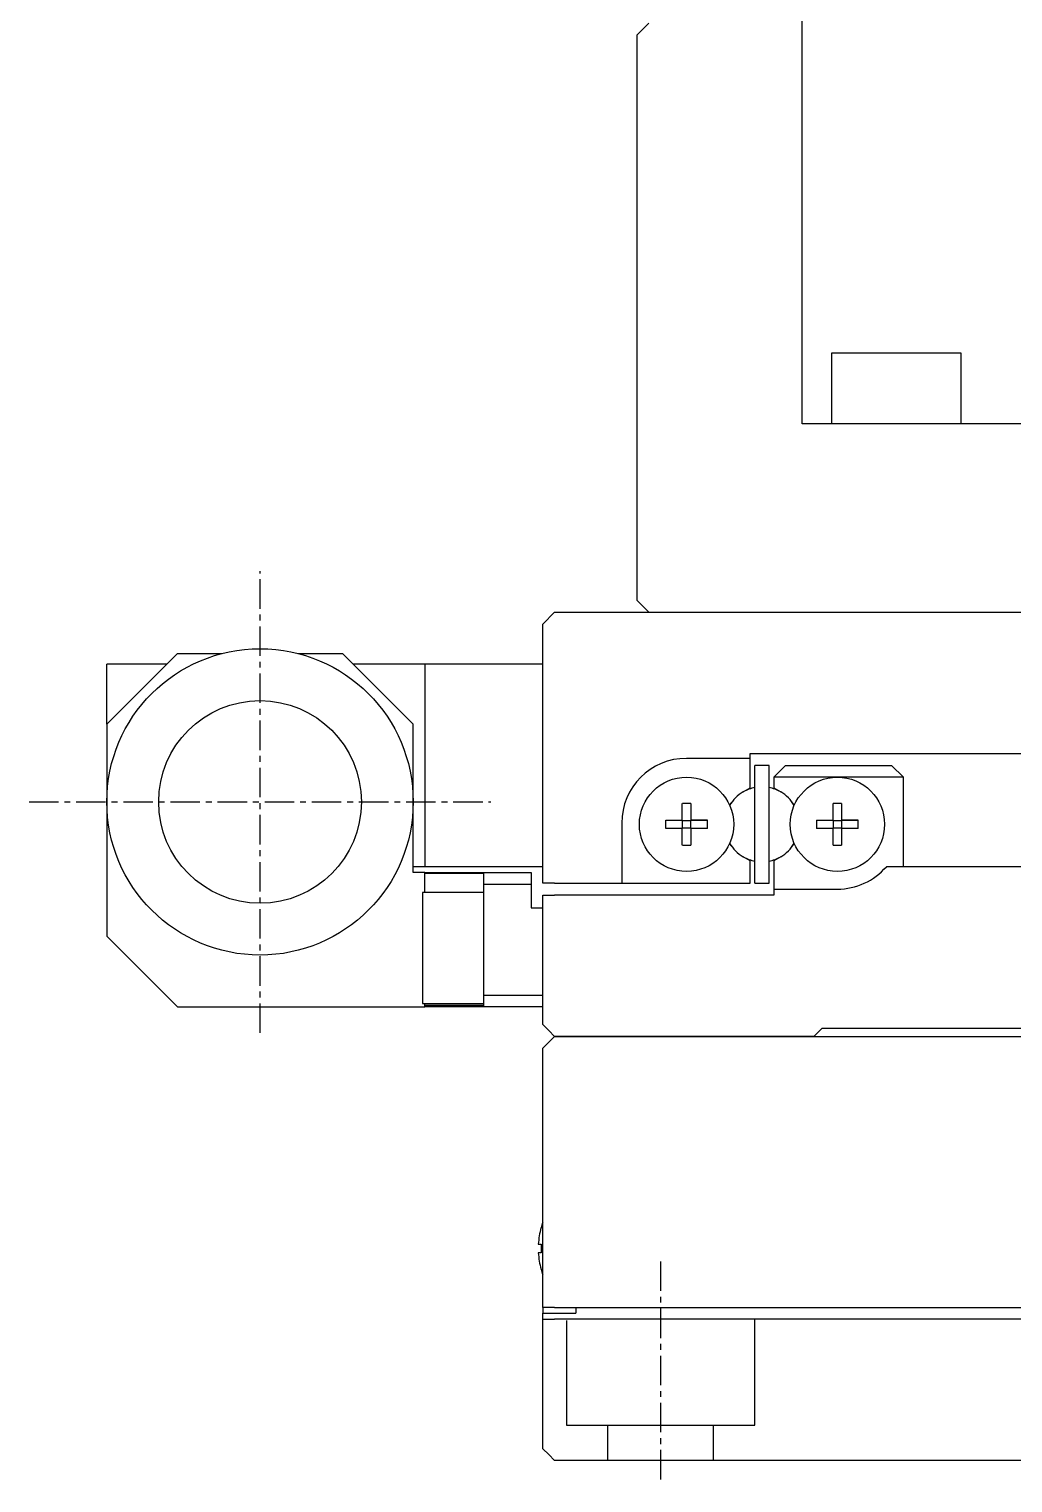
# Model space of a CAD drawing. Extents: x 570 to 820, y 66 to 265.
# Drawn here: x 715.3 to 757.1, y 114.2 to 175.9 of the extents above; entities that cross this region are included whole.
import ezdxf

# ---------------------------------------------------------------- set-up
doc = ezdxf.new("R2010")
doc.units = 0
doc.linetypes.add('CENTER', pattern=[2, 1.25, -0.25, 0.25, -0.25])
doc.layers.get('0').update_dxf_attribs({"linetype": 'CONTINUOUS'})
doc.layers.add('CENTER', color=1, linetype='CENTER')

msp = doc.modelspace()

# ---------------------------------------------------------------- linework, layer by layer
at = {"color": 7, "linetype": 'CONTINUOUS'}
for p, q in [((748.132, 159.153), (748.132, 245.065)), ((741.132, 175.653), (741.632, 176.153)), ((741.132, 151.653), (741.132, 175.653)), ((749.382, 162.153), (749.382, 159.153)), ((752.132, 162.153), (749.382, 162.153)), ((754.882, 162.153), (752.132, 162.153)), ((754.882, 159.153), (754.882, 162.153)), ((795.534, 159.153), (748.132, 159.153)), ((741.632, 151.153), (741.132, 151.653)), ((737.132, 150.653), (737.632, 151.153)), ((737.132, 139.653), (737.132, 150.653)), ((737.632, 151.153), (806.632, 151.153)), ((737.632, 151.153), (737.632, 151.153)), ((741.632, 151.153), (795.632, 151.153)), ((721.632, 149.403), (718.632, 146.403)), ((721.632, 149.403), (723.532, 149.403)), ((726.732, 149.403), (728.632, 149.403)), ((731.632, 146.403), (728.632, 149.403)), ((718.632, 146.403), (718.632, 148.953)), ((721.182, 148.953), (718.632, 148.953)), ((732.132, 148.953), (729.082, 148.953)), ((737.132, 148.953), (732.132, 148.953)), ((732.132, 148.953), (732.132, 140.353)), ((718.632, 146.403), (718.632, 143.103)), ((731.632, 143.103), (731.632, 146.403)), ((745.932, 144.953), (745.932, 145.153)), ((745.932, 145.153), (759.332, 145.153)), ((745.932, 144.953), (743.232, 144.953)), ((745.932, 143.697), (745.932, 144.953)), ((746.732, 144.653), (746.132, 144.653)), ((746.132, 139.653), (746.132, 144.653)), ((746.732, 139.653), (746.732, 144.653)), ((746.932, 144.153), (747.432, 144.653)), ((747.432, 144.653), (751.932, 144.653)), ((751.932, 144.653), (752.432, 144.153)), ((746.932, 144.153), (746.932, 143.697)), ((749.632, 144.153), (746.932, 144.153)), ((752.432, 144.153), (749.632, 144.153)), ((752.432, 140.353), (752.432, 144.153)), ((745.639, 143.527), (745.932, 143.697)), ((746.932, 143.697), (747.226, 143.527)), ((718.632, 143.103), (718.632, 137.403)), ((731.632, 140.103), (731.632, 143.103)), ((743.052, 142.333), (743.052, 143.039)), ((743.412, 143.039), (743.412, 142.333)), ((749.452, 142.333), (749.452, 143.039)), ((749.812, 143.039), (749.812, 142.333)), ((740.482, 142.203), (740.482, 139.653)), ((742.346, 142.333), (743.052, 142.333)), ((742.346, 142.333), (743.052, 142.333)), ((743.052, 141.973), (742.346, 141.973)), ((743.063, 142.322), (743.052, 142.333)), ((743.063, 141.983), (743.052, 141.973)), ((743.052, 141.266), (743.052, 141.973)), ((743.063, 141.983), (743.063, 142.322)), ((743.063, 142.322), (743.402, 142.322)), ((743.402, 141.983), (743.063, 141.983)), ((743.402, 142.322), (743.412, 142.333)), ((743.402, 142.322), (743.402, 141.983)), ((743.402, 141.983), (743.412, 141.973)), ((743.412, 142.333), (744.119, 142.333)), ((744.119, 142.333), (743.412, 142.333)), ((743.412, 141.973), (743.412, 141.266)), ((744.119, 141.973), (743.412, 141.973)), ((748.746, 142.333), (749.452, 142.333)), ((748.746, 142.333), (749.452, 142.333)), ((749.452, 141.973), (748.746, 141.973)), ((749.463, 142.322), (749.452, 142.333)), ((749.463, 141.983), (749.452, 141.973)), ((749.452, 141.266), (749.452, 141.973)), ((749.463, 141.983), (749.463, 142.322)), ((749.463, 142.322), (749.802, 142.322)), ((749.802, 141.983), (749.463, 141.983)), ((749.802, 142.322), (749.812, 142.333)), ((749.802, 142.322), (749.802, 141.983)), ((749.802, 141.983), (749.812, 141.973)), ((749.812, 142.333), (750.519, 142.333)), ((750.519, 142.333), (749.812, 142.333)), ((749.812, 141.973), (749.812, 141.266)), ((750.519, 141.973), (749.812, 141.973)), ((745.932, 140.608), (745.639, 140.778)), ((747.226, 140.778), (746.932, 140.608)), ((732.132, 140.353), (731.632, 140.353)), ((732.132, 140.103), (731.632, 140.103)), ((737.132, 140.353), (732.132, 140.353)), ((732.132, 140.062), (732.132, 140.103)), ((732.132, 140.103), (734.632, 140.103)), ((732.132, 139.253), (732.132, 140.062)), ((734.632, 140.062), (732.132, 140.062)), ((734.632, 140.103), (736.632, 140.103)), ((734.632, 139.603), (734.632, 140.103)), ((736.632, 140.103), (736.632, 139.603)), ((745.932, 139.653), (745.932, 140.608)), ((746.932, 140.608), (746.932, 139.403)), ((759.457, 140.353), (751.711, 140.353)), ((736.632, 139.603), (734.632, 139.603)), ((734.632, 134.903), (734.632, 139.603)), ((736.632, 139.603), (736.632, 138.603)), ((737.632, 139.653), (737.132, 139.653)), ((737.632, 139.653), (740.482, 139.653)), ((740.482, 139.653), (745.932, 139.653)), ((746.132, 139.653), (746.732, 139.653)), ((732.032, 139.253), (732.032, 134.553)), ((734.632, 139.253), (732.032, 139.253)), ((737.132, 139.153), (737.632, 139.153)), ((737.132, 133.653), (737.132, 139.153)), ((746.932, 139.153), (737.632, 139.153)), ((746.932, 139.403), (746.932, 139.153)), ((746.932, 139.403), (749.632, 139.403)), ((736.632, 138.603), (737.132, 138.603)), ((718.632, 137.403), (721.632, 134.403)), ((732.032, 134.553), (734.632, 134.553)), ((732.132, 134.472), (732.132, 134.553)), ((734.632, 134.903), (737.132, 134.903)), ((734.632, 134.403), (734.632, 134.903)), ((721.632, 134.403), (732.132, 134.403)), ((732.132, 134.403), (732.132, 134.472)), ((732.132, 134.472), (734.632, 134.472)), ((734.632, 134.403), (732.132, 134.403)), ((737.132, 134.403), (734.632, 134.403)), ((737.382, 133.403), (737.132, 133.653)), ((737.382, 133.403), (737.632, 133.153)), ((748.632, 133.153), (748.982, 133.503)), ((748.982, 133.503), (759.232, 133.503)), ((737.132, 132.653), (737.382, 132.903)), ((737.632, 133.153), (737.382, 132.903)), ((748.432, 133.153), (737.632, 133.153)), ((737.632, 133.153), (748.432, 133.153)), ((748.632, 133.153), (748.432, 133.153)), ((748.432, 133.153), (748.632, 133.153)), ((748.632, 133.153), (795.632, 133.153)), ((737.132, 130.453), (737.132, 132.653)), ((737.132, 121.653), (737.132, 130.453)), ((737.058, 125.041), (737.063, 125.039)), ((736.942, 124.333), (737.063, 124.333)), ((737.063, 123.973), (736.942, 123.973)), ((737.063, 123.266), (737.058, 123.264)), ((737.632, 121.653), (737.132, 121.653)), ((737.132, 121.653), (737.132, 121.403)), ((737.632, 121.653), (769.182, 121.653)), ((738.532, 121.653), (738.532, 121.403)), ((737.132, 121.403), (738.532, 121.403)), ((737.132, 121.153), (737.132, 121.403)), ((737.132, 121.153), (737.632, 121.153)), ((737.132, 120.453), (737.132, 121.153)), ((769.132, 121.153), (737.632, 121.153)), ((737.132, 115.653), (737.132, 120.453)), ((737.382, 115.403), (737.132, 115.653)), ((737.632, 115.153), (737.382, 115.403)), ((806.632, 115.153), (737.632, 115.153))]:
    msp.add_line(p, q, dxfattribs=at)
at = {"color": 3, "linetype": 'CONTINUOUS'}
for p, q in [((738.132, 121.102), (738.132, 116.653)), ((746.132, 116.653), (746.132, 121.153)), ((738.132, 116.653), (746.132, 116.653)), ((739.882, 116.653), (739.882, 115.153)), ((744.382, 115.153), (744.382, 116.653))]:
    msp.add_line(p, q, dxfattribs=at)
at = {"color": 7, "linetype": 'CONTINUOUS'}
for points in [[(743.413, 143.039, 0), (743.409, 143.039, 0), (743.407, 143.039, 0), (743.403, 143.039, 0), (743.401, 143.039, 0), (743.399, 143.039, 0), (743.395, 143.039, 0), (743.393, 143.039, 0), (743.389, 143.039, 0), (743.387, 143.039, 0), (743.385, 143.039, 0), (743.381, 143.039, 0), (743.379, 143.039, 0), (743.375, 143.039, 0), (743.373, 143.039, 0), (743.371, 143.039, 0), (743.367, 143.039, 0), (743.365, 143.039, 0), (743.361, 143.039, 0), (743.359, 143.039, 0), (743.357, 143.039, 0), (743.353, 143.039, 0), (743.351, 143.039, 0), (743.347, 143.039, 0), (743.345, 143.039, 0), (743.343, 143.039, 0), (743.339, 143.039, 0), (743.337, 143.039, 0), (743.333, 143.039, 0), (743.331, 143.041, 0), (743.327, 143.041, 0), (743.325, 143.041, 0), (743.323, 143.041, 0), (743.319, 143.041, 0), (743.317, 143.041, 0), (743.313, 143.041, 0), (743.311, 143.041, 0), (743.309, 143.041, 0), (743.305, 143.041, 0), (743.303, 143.041, 0), (743.299, 143.041, 0), (743.297, 143.041, 0), (743.295, 143.041, 0), (743.291, 143.041, 0), (743.289, 143.041, 0), (743.285, 143.041, 0), (743.283, 143.041, 0), (743.281, 143.041, 0), (743.277, 143.041, 0), (743.275, 143.041, 0), (743.271, 143.041, 0), (743.269, 143.041, 0), (743.267, 143.041, 0), (743.263, 143.041, 0), (743.261, 143.041, 0), (743.257, 143.041, 0), (743.255, 143.041, 0), (743.251, 143.041, 0), (743.249, 143.041, 0), (743.247, 143.041, 0), (743.243, 143.041, 0), (743.241, 143.041, 0), (743.237, 143.041, 0), (743.235, 143.041, 0), (743.233, 143.041, 0), (743.229, 143.041, 0), (743.227, 143.041, 0), (743.223, 143.041, 0), (743.221, 143.041, 0), (743.219, 143.041, 0), (743.215, 143.041, 0), (743.213, 143.041, 0), (743.209, 143.041, 0), (743.207, 143.041, 0), (743.205, 143.041, 0), (743.201, 143.041, 0), (743.199, 143.041, 0), (743.195, 143.041, 0), (743.193, 143.041, 0), (743.191, 143.041, 0), (743.187, 143.041, 0), (743.185, 143.041, 0), (743.181, 143.041, 0), (743.179, 143.041, 0), (743.175, 143.041, 0), (743.173, 143.041, 0), (743.171, 143.041, 0), (743.167, 143.041, 0), (743.165, 143.041, 0), (743.161, 143.041, 0), (743.159, 143.041, 0), (743.157, 143.041, 0), (743.153, 143.041, 0), (743.151, 143.041, 0), (743.147, 143.041, 0), (743.145, 143.041, 0), (743.143, 143.041, 0), (743.139, 143.041, 0), (743.137, 143.041, 0), (743.133, 143.041, 0), (743.131, 143.039, 0), (743.129, 143.039, 0), (743.125, 143.039, 0), (743.123, 143.039, 0), (743.119, 143.039, 0), (743.117, 143.039, 0), (743.115, 143.039, 0), (743.111, 143.039, 0), (743.109, 143.039, 0), (743.105, 143.039, 0), (743.103, 143.039, 0), (743.101, 143.039, 0), (743.097, 143.039, 0), (743.095, 143.039, 0), (743.091, 143.039, 0), (743.089, 143.039, 0), (743.085, 143.039, 0), (743.083, 143.039, 0), (743.081, 143.039, 0), (743.077, 143.039, 0), (743.075, 143.039, 0), (743.071, 143.039, 0), (743.069, 143.039, 0), (743.067, 143.039, 0), (743.063, 143.039, 0), (743.061, 143.039, 0), (743.057, 143.039, 0), (743.055, 143.039, 0), (743.053, 143.039, 0)], [(749.813, 143.039, 0), (749.809, 143.039, 0), (749.807, 143.039, 0), (749.803, 143.039, 0), (749.801, 143.039, 0), (749.799, 143.039, 0), (749.795, 143.039, 0), (749.793, 143.039, 0), (749.789, 143.039, 0), (749.787, 143.039, 0), (749.785, 143.039, 0), (749.781, 143.039, 0), (749.779, 143.039, 0), (749.775, 143.039, 0), (749.773, 143.039, 0), (749.771, 143.039, 0), (749.767, 143.039, 0), (749.765, 143.039, 0), (749.761, 143.039, 0), (749.759, 143.039, 0), (749.757, 143.039, 0), (749.753, 143.039, 0), (749.751, 143.039, 0), (749.747, 143.039, 0), (749.745, 143.039, 0), (749.743, 143.039, 0), (749.739, 143.039, 0), (749.737, 143.039, 0), (749.733, 143.039, 0), (749.731, 143.041, 0), (749.727, 143.041, 0), (749.725, 143.041, 0), (749.723, 143.041, 0), (749.719, 143.041, 0), (749.717, 143.041, 0), (749.713, 143.041, 0), (749.711, 143.041, 0), (749.709, 143.041, 0), (749.705, 143.041, 0), (749.703, 143.041, 0), (749.699, 143.041, 0), (749.697, 143.041, 0), (749.695, 143.041, 0), (749.691, 143.041, 0), (749.689, 143.041, 0), (749.685, 143.041, 0), (749.683, 143.041, 0), (749.681, 143.041, 0), (749.677, 143.041, 0), (749.675, 143.041, 0), (749.671, 143.041, 0), (749.669, 143.041, 0), (749.667, 143.041, 0), (749.663, 143.041, 0), (749.661, 143.041, 0), (749.657, 143.041, 0), (749.655, 143.041, 0), (749.651, 143.041, 0), (749.649, 143.041, 0), (749.647, 143.041, 0), (749.643, 143.041, 0), (749.641, 143.041, 0), (749.637, 143.041, 0), (749.635, 143.041, 0), (749.633, 143.041, 0), (749.629, 143.041, 0), (749.627, 143.041, 0), (749.623, 143.041, 0), (749.621, 143.041, 0), (749.619, 143.041, 0), (749.615, 143.041, 0), (749.613, 143.041, 0), (749.609, 143.041, 0), (749.607, 143.041, 0), (749.605, 143.041, 0), (749.601, 143.041, 0), (749.599, 143.041, 0), (749.595, 143.041, 0), (749.593, 143.041, 0), (749.591, 143.041, 0), (749.587, 143.041, 0), (749.585, 143.041, 0), (749.581, 143.041, 0), (749.579, 143.041, 0), (749.575, 143.041, 0), (749.573, 143.041, 0), (749.571, 143.041, 0), (749.567, 143.041, 0), (749.565, 143.041, 0), (749.561, 143.041, 0), (749.559, 143.041, 0), (749.557, 143.041, 0), (749.553, 143.041, 0), (749.551, 143.041, 0), (749.547, 143.041, 0), (749.545, 143.041, 0), (749.543, 143.041, 0), (749.539, 143.041, 0), (749.537, 143.041, 0), (749.533, 143.041, 0), (749.531, 143.039, 0), (749.529, 143.039, 0), (749.525, 143.039, 0), (749.523, 143.039, 0), (749.519, 143.039, 0), (749.517, 143.039, 0), (749.515, 143.039, 0), (749.511, 143.039, 0), (749.509, 143.039, 0), (749.505, 143.039, 0), (749.503, 143.039, 0), (749.501, 143.039, 0), (749.497, 143.039, 0), (749.495, 143.039, 0), (749.491, 143.039, 0), (749.489, 143.039, 0), (749.485, 143.039, 0), (749.483, 143.039, 0), (749.481, 143.039, 0), (749.477, 143.039, 0), (749.475, 143.039, 0), (749.471, 143.039, 0), (749.469, 143.039, 0), (749.467, 143.039, 0), (749.463, 143.039, 0), (749.461, 143.039, 0), (749.457, 143.039, 0), (749.455, 143.039, 0), (749.453, 143.039, 0)], [(742.345, 142.333, 0), (742.345, 142.329, 0), (742.345, 142.327, 0), (742.345, 142.323, 0), (742.345, 142.321, 0), (742.345, 142.319, 0), (742.345, 142.315, 0), (742.345, 142.313, 0), (742.345, 142.309, 0), (742.345, 142.307, 0), (742.345, 142.303, 0), (742.345, 142.301, 0), (742.345, 142.299, 0), (742.345, 142.295, 0), (742.345, 142.293, 0), (742.345, 142.289, 0), (742.345, 142.287, 0), (742.345, 142.285, 0), (742.345, 142.281, 0), (742.345, 142.279, 0), (742.345, 142.275, 0), (742.345, 142.273, 0), (742.345, 142.271, 0), (742.345, 142.267, 0), (742.345, 142.265, 0), (742.345, 142.261, 0), (742.345, 142.259, 0), (742.345, 142.257, 0), (742.345, 142.253, 0), (742.345, 142.251, 0), (742.345, 142.247, 0), (742.345, 142.245, 0), (742.345, 142.243, 0), (742.345, 142.239, 0), (742.345, 142.237, 0), (742.345, 142.233, 0), (742.345, 142.231, 0), (742.345, 142.229, 0), (742.345, 142.225, 0), (742.345, 142.223, 0), (742.343, 142.219, 0), (742.343, 142.217, 0), (742.343, 142.215, 0), (742.343, 142.211, 0), (742.343, 142.209, 0), (742.343, 142.205, 0), (742.343, 142.203, 0), (742.343, 142.199, 0), (742.343, 142.197, 0), (742.343, 142.195, 0), (742.343, 142.191, 0), (742.343, 142.189, 0), (742.343, 142.185, 0), (742.343, 142.183, 0), (742.343, 142.181, 0), (742.343, 142.177, 0), (742.343, 142.175, 0), (742.343, 142.171, 0), (742.343, 142.169, 0), (742.343, 142.167, 0), (742.343, 142.163, 0), (742.343, 142.161, 0), (742.343, 142.157, 0), (742.343, 142.155, 0), (742.343, 142.153, 0), (742.343, 142.149, 0), (742.343, 142.147, 0), (742.343, 142.143, 0), (742.343, 142.141, 0), (742.343, 142.139, 0), (742.343, 142.135, 0), (742.343, 142.133, 0), (742.343, 142.129, 0), (742.343, 142.127, 0), (742.343, 142.123, 0), (742.343, 142.121, 0), (742.343, 142.119, 0), (742.343, 142.115, 0), (742.343, 142.113, 0), (742.343, 142.109, 0), (742.343, 142.107, 0), (742.343, 142.105, 0), (742.343, 142.101, 0), (742.343, 142.099, 0), (742.343, 142.095, 0), (742.343, 142.093, 0), (742.343, 142.091, 0), (742.343, 142.087, 0), (742.343, 142.085, 0), (742.345, 142.081, 0), (742.345, 142.079, 0), (742.345, 142.077, 0), (742.345, 142.073, 0), (742.345, 142.071, 0), (742.345, 142.067, 0), (742.345, 142.065, 0), (742.345, 142.063, 0), (742.345, 142.059, 0), (742.345, 142.057, 0), (742.345, 142.053, 0), (742.345, 142.051, 0), (742.345, 142.047, 0), (742.345, 142.045, 0), (742.345, 142.043, 0), (742.345, 142.039, 0), (742.345, 142.037, 0), (742.345, 142.033, 0), (742.345, 142.031, 0), (742.345, 142.029, 0), (742.345, 142.025, 0), (742.345, 142.023, 0), (742.345, 142.019, 0), (742.345, 142.017, 0), (742.345, 142.015, 0), (742.345, 142.011, 0), (742.345, 142.009, 0), (742.345, 142.005, 0), (742.345, 142.003, 0), (742.345, 142.001, 0), (742.345, 141.997, 0), (742.345, 141.995, 0), (742.345, 141.991, 0), (742.345, 141.989, 0), (742.345, 141.987, 0), (742.345, 141.983, 0), (742.345, 141.981, 0), (742.345, 141.977, 0), (742.345, 141.975, 0), (742.345, 141.973, 0)], [(744.119, 141.973, 0), (744.119, 141.975, 0), (744.119, 141.977, 0), (744.119, 141.981, 0), (744.119, 141.983, 0), (744.119, 141.987, 0), (744.119, 141.989, 0), (744.119, 141.991, 0), (744.119, 141.995, 0), (744.119, 141.997, 0), (744.119, 142.001, 0), (744.119, 142.003, 0), (744.119, 142.005, 0), (744.119, 142.009, 0), (744.119, 142.011, 0), (744.119, 142.015, 0), (744.119, 142.017, 0), (744.119, 142.019, 0), (744.119, 142.023, 0), (744.119, 142.025, 0), (744.119, 142.029, 0), (744.119, 142.031, 0), (744.119, 142.033, 0), (744.119, 142.037, 0), (744.121, 142.039, 0), (744.121, 142.043, 0), (744.121, 142.045, 0), (744.121, 142.047, 0), (744.121, 142.051, 0), (744.121, 142.053, 0), (744.121, 142.057, 0), (744.121, 142.059, 0), (744.121, 142.063, 0), (744.121, 142.065, 0), (744.121, 142.067, 0), (744.121, 142.071, 0), (744.121, 142.073, 0), (744.121, 142.077, 0), (744.121, 142.079, 0), (744.121, 142.081, 0), (744.121, 142.085, 0), (744.121, 142.087, 0), (744.121, 142.091, 0), (744.121, 142.093, 0), (744.121, 142.095, 0), (744.121, 142.099, 0), (744.121, 142.101, 0), (744.121, 142.105, 0), (744.121, 142.107, 0), (744.121, 142.109, 0), (744.121, 142.113, 0), (744.121, 142.115, 0), (744.121, 142.119, 0), (744.121, 142.121, 0), (744.121, 142.123, 0), (744.121, 142.127, 0), (744.121, 142.129, 0), (744.121, 142.133, 0), (744.121, 142.135, 0), (744.121, 142.139, 0), (744.121, 142.141, 0), (744.121, 142.143, 0), (744.121, 142.147, 0), (744.121, 142.149, 0), (744.121, 142.153, 0), (744.121, 142.155, 0), (744.121, 142.157, 0), (744.121, 142.161, 0), (744.121, 142.163, 0), (744.121, 142.167, 0), (744.121, 142.169, 0), (744.121, 142.171, 0), (744.121, 142.175, 0), (744.121, 142.177, 0), (744.121, 142.181, 0), (744.121, 142.183, 0), (744.121, 142.185, 0), (744.121, 142.189, 0), (744.121, 142.191, 0), (744.121, 142.195, 0), (744.121, 142.197, 0), (744.121, 142.199, 0), (744.121, 142.203, 0), (744.121, 142.205, 0), (744.121, 142.209, 0), (744.121, 142.211, 0), (744.121, 142.215, 0), (744.121, 142.217, 0), (744.121, 142.219, 0), (744.121, 142.223, 0), (744.121, 142.225, 0), (744.121, 142.229, 0), (744.121, 142.231, 0), (744.121, 142.233, 0), (744.121, 142.237, 0), (744.121, 142.239, 0), (744.121, 142.243, 0), (744.121, 142.245, 0), (744.121, 142.247, 0), (744.121, 142.251, 0), (744.121, 142.253, 0), (744.121, 142.257, 0), (744.121, 142.259, 0), (744.121, 142.261, 0), (744.121, 142.265, 0), (744.119, 142.267, 0), (744.119, 142.271, 0), (744.119, 142.273, 0), (744.119, 142.275, 0), (744.119, 142.279, 0), (744.119, 142.281, 0), (744.119, 142.285, 0), (744.119, 142.287, 0), (744.119, 142.289, 0), (744.119, 142.293, 0), (744.119, 142.295, 0), (744.119, 142.299, 0), (744.119, 142.301, 0), (744.119, 142.303, 0), (744.119, 142.307, 0), (744.119, 142.309, 0), (744.119, 142.313, 0), (744.119, 142.315, 0), (744.119, 142.319, 0), (744.119, 142.321, 0), (744.119, 142.323, 0), (744.119, 142.327, 0), (744.119, 142.329, 0), (744.119, 142.333, 0)], [(748.745, 142.333, 0), (748.745, 142.329, 0), (748.745, 142.327, 0), (748.745, 142.323, 0), (748.745, 142.321, 0), (748.745, 142.319, 0), (748.745, 142.315, 0), (748.745, 142.313, 0), (748.745, 142.309, 0), (748.745, 142.307, 0), (748.745, 142.303, 0), (748.745, 142.301, 0), (748.745, 142.299, 0), (748.745, 142.295, 0), (748.745, 142.293, 0), (748.745, 142.289, 0), (748.745, 142.287, 0), (748.745, 142.285, 0), (748.745, 142.281, 0), (748.745, 142.279, 0), (748.745, 142.275, 0), (748.745, 142.273, 0), (748.745, 142.271, 0), (748.745, 142.267, 0), (748.745, 142.265, 0), (748.745, 142.261, 0), (748.745, 142.259, 0), (748.745, 142.257, 0), (748.745, 142.253, 0), (748.745, 142.251, 0), (748.745, 142.247, 0), (748.745, 142.245, 0), (748.745, 142.243, 0), (748.745, 142.239, 0), (748.745, 142.237, 0), (748.745, 142.233, 0), (748.745, 142.231, 0), (748.745, 142.229, 0), (748.745, 142.225, 0), (748.745, 142.223, 0), (748.743, 142.219, 0), (748.743, 142.217, 0), (748.743, 142.215, 0), (748.743, 142.211, 0), (748.743, 142.209, 0), (748.743, 142.205, 0), (748.743, 142.203, 0), (748.743, 142.199, 0), (748.743, 142.197, 0), (748.743, 142.195, 0), (748.743, 142.191, 0), (748.743, 142.189, 0), (748.743, 142.185, 0), (748.743, 142.183, 0), (748.743, 142.181, 0), (748.743, 142.177, 0), (748.743, 142.175, 0), (748.743, 142.171, 0), (748.743, 142.169, 0), (748.743, 142.167, 0), (748.743, 142.163, 0), (748.743, 142.161, 0), (748.743, 142.157, 0), (748.743, 142.155, 0), (748.743, 142.153, 0), (748.743, 142.149, 0), (748.743, 142.147, 0), (748.743, 142.143, 0), (748.743, 142.141, 0), (748.743, 142.139, 0), (748.743, 142.135, 0), (748.743, 142.133, 0), (748.743, 142.129, 0), (748.743, 142.127, 0), (748.743, 142.123, 0), (748.743, 142.121, 0), (748.743, 142.119, 0), (748.743, 142.115, 0), (748.743, 142.113, 0), (748.743, 142.109, 0), (748.743, 142.107, 0), (748.743, 142.105, 0), (748.743, 142.101, 0), (748.743, 142.099, 0), (748.743, 142.095, 0), (748.743, 142.093, 0), (748.743, 142.091, 0), (748.743, 142.087, 0), (748.743, 142.085, 0), (748.745, 142.081, 0), (748.745, 142.079, 0), (748.745, 142.077, 0), (748.745, 142.073, 0), (748.745, 142.071, 0), (748.745, 142.067, 0), (748.745, 142.065, 0), (748.745, 142.063, 0), (748.745, 142.059, 0), (748.745, 142.057, 0), (748.745, 142.053, 0), (748.745, 142.051, 0), (748.745, 142.047, 0), (748.745, 142.045, 0), (748.745, 142.043, 0), (748.745, 142.039, 0), (748.745, 142.037, 0), (748.745, 142.033, 0), (748.745, 142.031, 0), (748.745, 142.029, 0), (748.745, 142.025, 0), (748.745, 142.023, 0), (748.745, 142.019, 0), (748.745, 142.017, 0), (748.745, 142.015, 0), (748.745, 142.011, 0), (748.745, 142.009, 0), (748.745, 142.005, 0), (748.745, 142.003, 0), (748.745, 142.001, 0), (748.745, 141.997, 0), (748.745, 141.995, 0), (748.745, 141.991, 0), (748.745, 141.989, 0), (748.745, 141.987, 0), (748.745, 141.983, 0), (748.745, 141.981, 0), (748.745, 141.977, 0), (748.745, 141.975, 0), (748.745, 141.973, 0)], [(750.519, 141.973, 0), (750.519, 141.975, 0), (750.519, 141.977, 0), (750.519, 141.981, 0), (750.519, 141.983, 0), (750.519, 141.987, 0), (750.519, 141.989, 0), (750.519, 141.991, 0), (750.519, 141.995, 0), (750.519, 141.997, 0), (750.519, 142.001, 0), (750.519, 142.003, 0), (750.519, 142.005, 0), (750.519, 142.009, 0), (750.519, 142.011, 0), (750.519, 142.015, 0), (750.519, 142.017, 0), (750.519, 142.019, 0), (750.519, 142.023, 0), (750.519, 142.025, 0), (750.519, 142.029, 0), (750.519, 142.031, 0), (750.519, 142.033, 0), (750.519, 142.037, 0), (750.521, 142.039, 0), (750.521, 142.043, 0), (750.521, 142.045, 0), (750.521, 142.047, 0), (750.521, 142.051, 0), (750.521, 142.053, 0), (750.521, 142.057, 0), (750.521, 142.059, 0), (750.521, 142.063, 0), (750.521, 142.065, 0), (750.521, 142.067, 0), (750.521, 142.071, 0), (750.521, 142.073, 0), (750.521, 142.077, 0), (750.521, 142.079, 0), (750.521, 142.081, 0), (750.521, 142.085, 0), (750.521, 142.087, 0), (750.521, 142.091, 0), (750.521, 142.093, 0), (750.521, 142.095, 0), (750.521, 142.099, 0), (750.521, 142.101, 0), (750.521, 142.105, 0), (750.521, 142.107, 0), (750.521, 142.109, 0), (750.521, 142.113, 0), (750.521, 142.115, 0), (750.521, 142.119, 0), (750.521, 142.121, 0), (750.521, 142.123, 0), (750.521, 142.127, 0), (750.521, 142.129, 0), (750.521, 142.133, 0), (750.521, 142.135, 0), (750.521, 142.139, 0), (750.521, 142.141, 0), (750.521, 142.143, 0), (750.521, 142.147, 0), (750.521, 142.149, 0), (750.521, 142.153, 0), (750.521, 142.155, 0), (750.521, 142.157, 0), (750.521, 142.161, 0), (750.521, 142.163, 0), (750.521, 142.167, 0), (750.521, 142.169, 0), (750.521, 142.171, 0), (750.521, 142.175, 0), (750.521, 142.177, 0), (750.521, 142.181, 0), (750.521, 142.183, 0), (750.521, 142.185, 0), (750.521, 142.189, 0), (750.521, 142.191, 0), (750.521, 142.195, 0), (750.521, 142.197, 0), (750.521, 142.199, 0), (750.521, 142.203, 0), (750.521, 142.205, 0), (750.521, 142.209, 0), (750.521, 142.211, 0), (750.521, 142.215, 0), (750.521, 142.217, 0), (750.521, 142.219, 0), (750.521, 142.223, 0), (750.521, 142.225, 0), (750.521, 142.229, 0), (750.521, 142.231, 0), (750.521, 142.233, 0), (750.521, 142.237, 0), (750.521, 142.239, 0), (750.521, 142.243, 0), (750.521, 142.245, 0), (750.521, 142.247, 0), (750.521, 142.251, 0), (750.521, 142.253, 0), (750.521, 142.257, 0), (750.521, 142.259, 0), (750.521, 142.261, 0), (750.521, 142.265, 0), (750.519, 142.267, 0), (750.519, 142.271, 0), (750.519, 142.273, 0), (750.519, 142.275, 0), (750.519, 142.279, 0), (750.519, 142.281, 0), (750.519, 142.285, 0), (750.519, 142.287, 0), (750.519, 142.289, 0), (750.519, 142.293, 0), (750.519, 142.295, 0), (750.519, 142.299, 0), (750.519, 142.301, 0), (750.519, 142.303, 0), (750.519, 142.307, 0), (750.519, 142.309, 0), (750.519, 142.313, 0), (750.519, 142.315, 0), (750.519, 142.319, 0), (750.519, 142.321, 0), (750.519, 142.323, 0), (750.519, 142.327, 0), (750.519, 142.329, 0), (750.519, 142.333, 0)], [(743.053, 141.265, 0), (743.055, 141.265, 0), (743.057, 141.265, 0), (743.061, 141.265, 0), (743.063, 141.265, 0), (743.067, 141.265, 0), (743.069, 141.265, 0), (743.071, 141.265, 0), (743.075, 141.265, 0), (743.077, 141.265, 0), (743.081, 141.265, 0), (743.083, 141.265, 0), (743.085, 141.265, 0), (743.089, 141.265, 0), (743.091, 141.265, 0), (743.095, 141.265, 0), (743.097, 141.265, 0), (743.101, 141.265, 0), (743.103, 141.265, 0), (743.105, 141.265, 0), (743.109, 141.265, 0), (743.111, 141.265, 0), (743.115, 141.265, 0), (743.117, 141.265, 0), (743.119, 141.265, 0), (743.123, 141.265, 0), (743.125, 141.265, 0), (743.129, 141.265, 0), (743.131, 141.265, 0), (743.133, 141.265, 0), (743.137, 141.265, 0), (743.139, 141.265, 0), (743.143, 141.265, 0), (743.145, 141.265, 0), (743.147, 141.263, 0), (743.151, 141.263, 0), (743.153, 141.263, 0), (743.157, 141.263, 0), (743.159, 141.263, 0), (743.161, 141.263, 0), (743.165, 141.263, 0), (743.167, 141.263, 0), (743.171, 141.263, 0), (743.173, 141.263, 0), (743.175, 141.263, 0), (743.179, 141.263, 0), (743.181, 141.263, 0), (743.185, 141.263, 0), (743.187, 141.263, 0), (743.191, 141.263, 0), (743.193, 141.263, 0), (743.195, 141.263, 0), (743.199, 141.263, 0), (743.201, 141.263, 0), (743.205, 141.263, 0), (743.207, 141.263, 0), (743.209, 141.263, 0), (743.213, 141.263, 0), (743.215, 141.263, 0), (743.219, 141.263, 0), (743.221, 141.263, 0), (743.223, 141.263, 0), (743.227, 141.263, 0), (743.229, 141.263, 0), (743.233, 141.263, 0), (743.235, 141.263, 0), (743.237, 141.263, 0), (743.241, 141.263, 0), (743.243, 141.263, 0), (743.247, 141.263, 0), (743.249, 141.263, 0), (743.251, 141.263, 0), (743.255, 141.263, 0), (743.257, 141.263, 0), (743.261, 141.263, 0), (743.263, 141.263, 0), (743.267, 141.263, 0), (743.269, 141.263, 0), (743.271, 141.263, 0), (743.275, 141.263, 0), (743.277, 141.263, 0), (743.281, 141.263, 0), (743.283, 141.263, 0), (743.285, 141.263, 0), (743.289, 141.263, 0), (743.291, 141.263, 0), (743.295, 141.263, 0), (743.297, 141.263, 0), (743.299, 141.263, 0), (743.303, 141.263, 0), (743.305, 141.263, 0), (743.309, 141.263, 0), (743.311, 141.263, 0), (743.313, 141.263, 0), (743.317, 141.263, 0), (743.319, 141.265, 0), (743.323, 141.265, 0), (743.325, 141.265, 0), (743.327, 141.265, 0), (743.331, 141.265, 0), (743.333, 141.265, 0), (743.337, 141.265, 0), (743.339, 141.265, 0), (743.343, 141.265, 0), (743.345, 141.265, 0), (743.347, 141.265, 0), (743.351, 141.265, 0), (743.353, 141.265, 0), (743.357, 141.265, 0), (743.359, 141.265, 0), (743.361, 141.265, 0), (743.365, 141.265, 0), (743.367, 141.265, 0), (743.371, 141.265, 0), (743.373, 141.265, 0), (743.375, 141.265, 0), (743.379, 141.265, 0), (743.381, 141.265, 0), (743.385, 141.265, 0), (743.387, 141.265, 0), (743.389, 141.265, 0), (743.393, 141.265, 0), (743.395, 141.265, 0), (743.399, 141.265, 0), (743.401, 141.265, 0), (743.403, 141.265, 0), (743.407, 141.265, 0), (743.409, 141.265, 0), (743.413, 141.265, 0)], [(749.453, 141.265, 0), (749.455, 141.265, 0), (749.457, 141.265, 0), (749.461, 141.265, 0), (749.463, 141.265, 0), (749.467, 141.265, 0), (749.469, 141.265, 0), (749.471, 141.265, 0), (749.475, 141.265, 0), (749.477, 141.265, 0), (749.481, 141.265, 0), (749.483, 141.265, 0), (749.485, 141.265, 0), (749.489, 141.265, 0), (749.491, 141.265, 0), (749.495, 141.265, 0), (749.497, 141.265, 0), (749.501, 141.265, 0), (749.503, 141.265, 0), (749.505, 141.265, 0), (749.509, 141.265, 0), (749.511, 141.265, 0), (749.515, 141.265, 0), (749.517, 141.265, 0), (749.519, 141.265, 0), (749.523, 141.265, 0), (749.525, 141.265, 0), (749.529, 141.265, 0), (749.531, 141.265, 0), (749.533, 141.265, 0), (749.537, 141.265, 0), (749.539, 141.265, 0), (749.543, 141.265, 0), (749.545, 141.265, 0), (749.547, 141.263, 0), (749.551, 141.263, 0), (749.553, 141.263, 0), (749.557, 141.263, 0), (749.559, 141.263, 0), (749.561, 141.263, 0), (749.565, 141.263, 0), (749.567, 141.263, 0), (749.571, 141.263, 0), (749.573, 141.263, 0), (749.575, 141.263, 0), (749.579, 141.263, 0), (749.581, 141.263, 0), (749.585, 141.263, 0), (749.587, 141.263, 0), (749.591, 141.263, 0), (749.593, 141.263, 0), (749.595, 141.263, 0), (749.599, 141.263, 0), (749.601, 141.263, 0), (749.605, 141.263, 0), (749.607, 141.263, 0), (749.609, 141.263, 0), (749.613, 141.263, 0), (749.615, 141.263, 0), (749.619, 141.263, 0), (749.621, 141.263, 0), (749.623, 141.263, 0), (749.627, 141.263, 0), (749.629, 141.263, 0), (749.633, 141.263, 0), (749.635, 141.263, 0), (749.637, 141.263, 0), (749.641, 141.263, 0), (749.643, 141.263, 0), (749.647, 141.263, 0), (749.649, 141.263, 0), (749.651, 141.263, 0), (749.655, 141.263, 0), (749.657, 141.263, 0), (749.661, 141.263, 0), (749.663, 141.263, 0), (749.667, 141.263, 0), (749.669, 141.263, 0), (749.671, 141.263, 0), (749.675, 141.263, 0), (749.677, 141.263, 0), (749.681, 141.263, 0), (749.683, 141.263, 0), (749.685, 141.263, 0), (749.689, 141.263, 0), (749.691, 141.263, 0), (749.695, 141.263, 0), (749.697, 141.263, 0), (749.699, 141.263, 0), (749.703, 141.263, 0), (749.705, 141.263, 0), (749.709, 141.263, 0), (749.711, 141.263, 0), (749.713, 141.263, 0), (749.717, 141.263, 0), (749.719, 141.265, 0), (749.723, 141.265, 0), (749.725, 141.265, 0), (749.727, 141.265, 0), (749.731, 141.265, 0), (749.733, 141.265, 0), (749.737, 141.265, 0), (749.739, 141.265, 0), (749.743, 141.265, 0), (749.745, 141.265, 0), (749.747, 141.265, 0), (749.751, 141.265, 0), (749.753, 141.265, 0), (749.757, 141.265, 0), (749.759, 141.265, 0), (749.761, 141.265, 0), (749.765, 141.265, 0), (749.767, 141.265, 0), (749.771, 141.265, 0), (749.773, 141.265, 0), (749.775, 141.265, 0), (749.779, 141.265, 0), (749.781, 141.265, 0), (749.785, 141.265, 0), (749.787, 141.265, 0), (749.789, 141.265, 0), (749.793, 141.265, 0), (749.795, 141.265, 0), (749.799, 141.265, 0), (749.801, 141.265, 0), (749.803, 141.265, 0), (749.807, 141.265, 0), (749.809, 141.265, 0), (749.813, 141.265, 0)], [(737.063, 124.332, 0), (737.063, 124.33, 0), (737.063, 124.327, 0), (737.063, 124.324, 0), (737.063, 124.321, 0), (737.063, 124.318, 0), (737.061, 124.316, 0), (737.061, 124.313, 0), (737.061, 124.31, 0), (737.061, 124.307, 0), (737.061, 124.304, 0), (737.061, 124.302, 0), (737.061, 124.299, 0), (737.061, 124.296, 0), (737.061, 124.293, 0), (737.061, 124.29, 0), (737.061, 124.288, 0), (737.061, 124.285, 0), (737.061, 124.282, 0), (737.061, 124.279, 0), (737.061, 124.276, 0), (737.061, 124.273, 0), (737.061, 124.271, 0), (737.061, 124.268, 0), (737.059, 124.265, 0), (737.059, 124.262, 0), (737.059, 124.259, 0), (737.059, 124.257, 0), (737.059, 124.254, 0), (737.059, 124.251, 0), (737.059, 124.248, 0), (737.059, 124.245, 0), (737.059, 124.243, 0), (737.059, 124.24, 0), (737.059, 124.237, 0), (737.059, 124.234, 0), (737.059, 124.231, 0), (737.059, 124.228, 0), (737.059, 124.226, 0), (737.059, 124.223, 0), (737.059, 124.22, 0), (737.059, 124.217, 0), (737.059, 124.214, 0), (737.059, 124.212, 0), (737.059, 124.209, 0), (737.059, 124.206, 0), (737.059, 124.203, 0), (737.059, 124.2, 0), (737.059, 124.198, 0), (737.059, 124.195, 0), (737.059, 124.192, 0), (737.059, 124.189, 0), (737.059, 124.186, 0), (737.059, 124.183, 0), (737.059, 124.181, 0), (737.059, 124.178, 0), (737.059, 124.175, 0), (737.059, 124.172, 0), (737.059, 124.169, 0), (737.059, 124.167, 0), (737.059, 124.164, 0), (737.059, 124.161, 0), (737.059, 124.158, 0), (737.059, 124.155, 0), (737.059, 124.152, 0), (737.059, 124.15, 0), (737.059, 124.147, 0), (737.059, 124.144, 0), (737.059, 124.141, 0), (737.059, 124.138, 0), (737.059, 124.136, 0), (737.059, 124.133, 0), (737.059, 124.13, 0), (737.059, 124.127, 0), (737.059, 124.124, 0), (737.059, 124.122, 0), (737.059, 124.119, 0), (737.059, 124.116, 0), (737.059, 124.113, 0), (737.059, 124.11, 0), (737.059, 124.107, 0), (737.059, 124.105, 0), (737.059, 124.102, 0), (737.059, 124.099, 0), (737.059, 124.096, 0), (737.059, 124.093, 0), (737.059, 124.091, 0), (737.059, 124.088, 0), (737.059, 124.085, 0), (737.059, 124.082, 0), (737.059, 124.079, 0), (737.059, 124.077, 0), (737.059, 124.074, 0), (737.059, 124.071, 0), (737.059, 124.068, 0), (737.059, 124.065, 0), (737.059, 124.062, 0), (737.059, 124.06, 0), (737.059, 124.057, 0), (737.059, 124.054, 0), (737.059, 124.051, 0), (737.059, 124.048, 0), (737.059, 124.046, 0), (737.059, 124.043, 0), (737.059, 124.04, 0), (737.061, 124.037, 0), (737.061, 124.034, 0), (737.061, 124.032, 0), (737.061, 124.029, 0), (737.061, 124.026, 0), (737.061, 124.023, 0), (737.061, 124.02, 0), (737.061, 124.017, 0), (737.061, 124.015, 0), (737.061, 124.012, 0), (737.061, 124.009, 0), (737.061, 124.006, 0), (737.061, 124.003, 0), (737.061, 124.001, 0), (737.061, 123.998, 0), (737.061, 123.995, 0), (737.061, 123.992, 0), (737.061, 123.989, 0), (737.063, 123.987, 0), (737.063, 123.984, 0), (737.063, 123.981, 0), (737.063, 123.978, 0), (737.063, 123.975, 0), (737.063, 123.972, 0)]]:
    msp.add_polyline3d(points, dxfattribs=at)
for centre, radius in [((725.132, 143.103), 6.5), ((725.132, 143.103), 4.3), ((743.232, 142.153), 2), ((749.632, 142.153), 2)]:
    msp.add_circle(centre, radius, dxfattribs=at)
for centre, radius, start, end in [((743.232, 142.203), 2.75, 90, 180), ((746.547, 142.038), 1.75, 134.99559, 148.1135), ((746.432, 142.153), 1.588, 135.00003, 149.56682), ((746.432, 142.153), 1.588, 120, 135), ((746.432, 142.153), 1.588, 100.89309, 120), ((746.432, 142.153), 1.588, 60.00003, 79.10698), ((746.432, 142.153), 1.588, 45, 60), ((746.318, 142.038), 1.75, 31.8865, 45.00441), ((746.432, 142.153), 1.588, 30.43326, 45.00003), ((746.547, 142.268), 1.75, 211.8865, 225.09049), ((746.432, 142.153), 1.588, 210.43318, 225.0477), ((746.432, 142.153), 1.588, 314.99997, 329.56674), ((746.318, 142.268), 1.75, 314.99559, 328.1135), ((746.432, 142.153), 1.588, 225.09489, 240), ((746.432, 142.153), 1.588, 239.99997, 259.10691), ((746.432, 142.153), 1.588, 280.89302, 300), ((746.432, 142.153), 1.588, 300, 315), ((749.632, 142.153), 2.75, 270, 319.11481), ((740.132, 124.153), 3.2, 159.63587, 163.87747), ((740.132, 124.153), 3.195, 163.89329, 176.77029), ((740.132, 124.153), 3.195, 183.22971, 196.10671), ((740.132, 124.153), 3.2, 196.12253, 200.36413)]:
    msp.add_arc(centre, radius, start, end, dxfattribs=at)
at = {"layer": 'CENTER', "color": 1, "linetype": 'CENTER'}
for p, q in [((725.132, 133.303), (725.132, 152.903)), ((715.332, 143.103), (734.932, 143.103)), ((742.132, 123.603), (742.132, 114.203))]:
    msp.add_line(p, q, dxfattribs=at)

doc.saveas('drawing.dxf')
